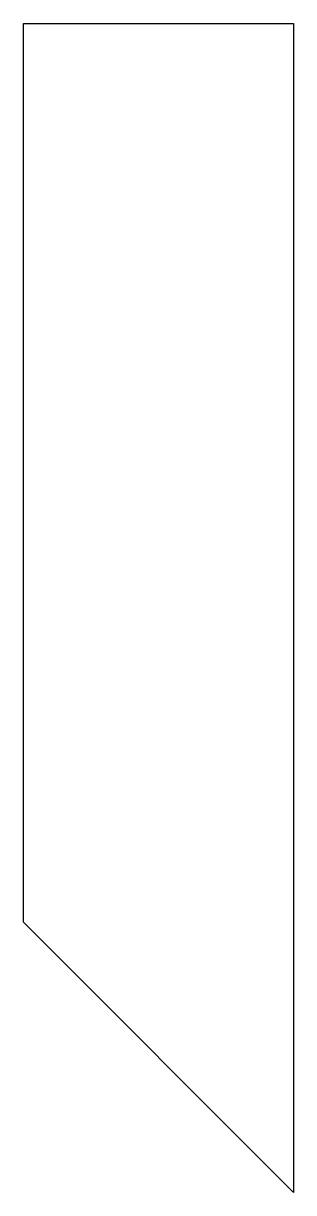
# Model space of a CAD drawing. Extents: x -32 to 32, y -132 to 148.
import ezdxf

# ---------------------------------------------------------------- set-up
doc = ezdxf.new("R2010")
doc.units = 0

msp = doc.modelspace()

# ---------------------------------------------------------------- linework, layer by layer
at = {"layer": '1', "color": 1}
for p, q in [((-32.5, -67.5), (-32.5, 148.5)), ((-32.5, 148.5), (32.5, 148.5)), ((32.5, 148.5), (32.5, -132.5)), ((32.5, -132.5), (-32.5, -67.5))]:
    msp.add_line(p, q, dxfattribs=at)
at = {"layer": '1', "color": 3}
for p, q in [((-32.5, -67.5, 15), (-32.5, -67.5, 15)), ((-32.5, -67.5, 15), (-32.5, -67.5)), ((-32.5, -67.5), (-32.5, -67.5, 15))]:
    msp.add_line(p, q, dxfattribs=at)
at = {"layer": '1', "color": 2}
msp.add_line((-32.5, -67.5), (-32.5, -67.5), dxfattribs=at)
msp.add_line((-32.5, -67.5), (-32.5, -67.5), dxfattribs=at)

doc.saveas('drawing.dxf')
